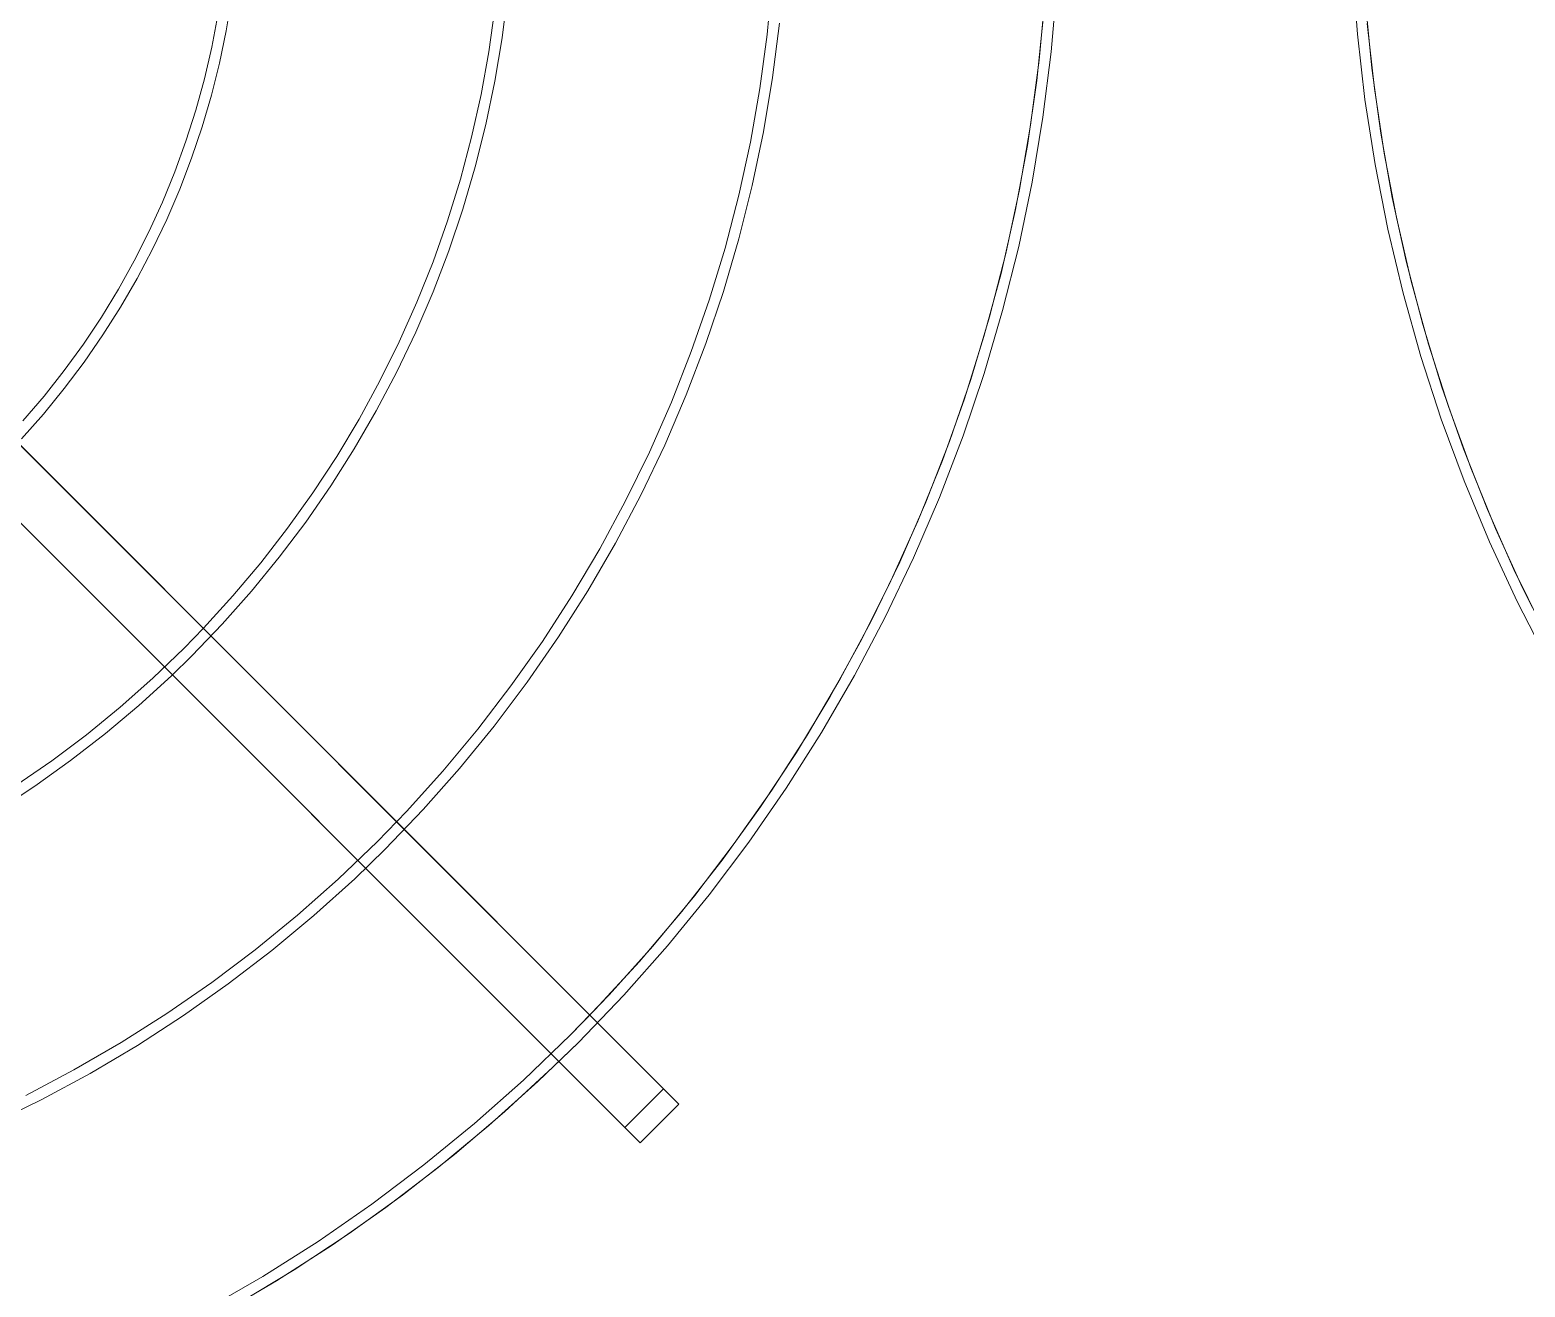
# Model space of a CAD drawing. Header units: millimetres. Extents: x -22227 to 20164, y 15335 to 61747.
# Drawn here: x -6160.9 to -5887.4, y 60989.4 to 61219.3 of the extents above; entities that cross this region are included whole.
import ezdxf

# ---------------------------------------------------------------- set-up
doc = ezdxf.new("R2010")
doc.units = ezdxf.units.MM
doc.layers.add('M-EQPM', color=7, linetype='Continuous', lineweight=5)

# ---------------------------------------------------------------- blocks, each defined once
blk = doc.blocks.new('DanNong_VRV - OD-A-1-1235631-MẶT BẰNG BỐ TRÍ THIẾT BỊ')
at = {"layer": 'M-EQPM'}
for p, q in [((-214.1, -33.1), (-403.61, 156.4)), ((-403.61, 156.4), (-211.28, -35.93)), ((-218.35, -43), (-410.68, 149.33)), ((-410.68, 149.33), (-221.18, -40.17)), ((-214.1, -33.1), (-221.18, -40.17)), ((-214.1, -33.1), (-221.18, -40.17)), ((-211.28, -35.93), (-214.1, -33.1)), ((-218.35, -43), (-211.28, -35.93)), ((-211.28, -35.93), (-218.35, -43)), ((-221.18, -40.17), (-218.35, -43))]:
    blk.add_line(p, q, dxfattribs=at)
at = {"layer": 'M-EQPM', "flags": 128}
for points in [[(-229.66, -24.62), (-221.32, -15.94), (-213.33, -6.93), (-205.71, 2.39), (-198.47, 12.01), (-191.62, 21.91), (-185.17, 32.08), (-179.13, 42.49), (-173.51, 53.14), (-168.33, 64), (-163.58, 75.07), (-159.28, 86.31), (-155.43, 97.72), (-152.04, 109.27), (-149.11, 120.95), (-146.66, 132.74), (-144.68, 144.61), (-143.17, 156.56), (-142.14, 168.55)], [(-229.66, -24.62), (-221.32, -15.94), (-213.33, -6.93), (-205.71, 2.39), (-198.47, 12.01), (-191.62, 21.91), (-185.17, 32.08), (-179.13, 42.49), (-173.51, 53.14), (-168.33, 64), (-163.58, 75.07), (-159.28, 86.31), (-155.43, 97.72), (-152.04, 109.27), (-149.11, 120.95), (-146.66, 132.74), (-144.68, 144.61), (-143.17, 156.56), (-142.14, 168.55)], [(-144.55, 163.19), (-145.79, 151.3), (-147.5, 139.46), (-149.69, 127.71), (-152.34, 116.04), (-155.46, 104.5), (-159.04, 93.09), (-163.07, 81.83), (-167.55, 70.74), (-172.47, 59.84), (-177.82, 49.14), (-183.59, 38.67), (-189.78, 28.43), (-196.37, 18.46), (-203.35, 8.75), (-210.72, -0.67), (-218.46, -9.79), (-226.56, -18.59), (-231.08, -23.2)], [(-144.55, 163.19), (-145.79, 151.3), (-147.5, 139.46), (-149.69, 127.71), (-152.34, 116.04), (-155.46, 104.5), (-159.04, 93.09), (-163.07, 81.83), (-167.55, 70.74), (-172.47, 59.84), (-177.82, 49.14), (-183.59, 38.67), (-189.78, 28.43), (-196.37, 18.46), (-203.35, 8.75), (-210.72, -0.67), (-218.46, -9.79), (-226.56, -18.59), (-231.08, -23.2)], [(-291.95, -72.42), (-281.64, -66.19), (-271.6, -59.55), (-261.83, -52.52), (-252.34, -45.1), (-243.17, -37.31), (-234.31, -29.16), (-229.66, -24.62)], [(-291.95, -72.42), (-281.64, -66.19), (-271.6, -59.55), (-261.83, -52.52), (-252.34, -45.1), (-243.17, -37.31), (-234.31, -29.16), (-229.66, -24.62)], [(-231.08, -23.2), (-239.7, -31.49), (-248.65, -39.42), (-257.91, -46.99), (-267.46, -54.19), (-277.29, -60.99), (-287.39, -67.4), (-297.74, -73.4)], [(-231.08, -23.2), (-239.7, -31.49), (-248.65, -39.42), (-257.91, -46.99), (-267.46, -54.19), (-277.29, -60.99), (-287.39, -67.4), (-297.74, -73.4)], [(-88.05, 171.8), (-87.15, 159.79), (-85.78, 147.83), (-83.92, 135.93), (-81.6, 124.12), (-78.8, 112.41), (-75.53, 100.82), (-71.81, 89.38), (-67.63, 78.09), (-63, 66.97), (-57.93, 56.05), (-52.43, 45.34)], [(-88.05, 171.8), (-87.15, 159.79), (-85.78, 147.83), (-83.92, 135.93), (-81.6, 124.12), (-78.8, 112.41), (-75.53, 100.82), (-71.81, 89.38), (-67.63, 78.09), (-63, 66.97), (-57.93, 56.05), (-52.43, 45.34)], [(-88.05, 171.8), (-87.15, 159.79), (-85.78, 147.83), (-83.92, 135.93), (-81.6, 124.12), (-78.8, 112.41), (-75.53, 100.82), (-71.81, 89.38), (-67.63, 78.09), (-63, 66.97), (-57.93, 56.05), (-52.43, 45.34)], [(-53.23, 51.16), (-58.5, 61.9), (-63.34, 72.84), (-67.73, 83.96), (-71.68, 95.25), (-75.17, 106.69), (-78.2, 118.26), (-80.76, 129.94), (-82.86, 141.71), (-84.48, 153.56), (-85.63, 165.46)], [(-53.23, 51.16), (-58.5, 61.9), (-63.34, 72.84), (-67.73, 83.96), (-71.68, 95.25), (-75.17, 106.69), (-78.2, 118.26), (-80.76, 129.94), (-82.86, 141.71), (-84.48, 153.56), (-85.63, 165.46)], [(-51.5, 47.86), (-56.91, 58.52), (-61.88, 69.4), (-66.41, 80.47), (-70.49, 91.71), (-74.13, 103.1), (-77.3, 114.63), (-80.01, 126.28), (-82.26, 138.03), (-84.03, 149.85), (-85.33, 161.74)], [(-229.66, -24.62), (-221.32, -15.94), (-213.33, -6.93), (-205.71, 2.39), (-198.47, 12.01), (-191.62, 21.91), (-185.17, 32.08), (-179.13, 42.49), (-173.51, 53.14), (-168.33, 64), (-163.58, 75.07), (-159.28, 86.31), (-155.43, 97.72), (-152.04, 109.27), (-149.11, 120.95), (-146.66, 132.74), (-144.68, 144.61), (-143.17, 156.56), (-142.14, 168.55)], [(-144.26, 166.91), (-145.35, 155.01), (-146.92, 143.15), (-148.96, 131.36), (-151.46, 119.67), (-154.44, 108.09), (-157.87, 96.63), (-161.76, 85.32), (-166.1, 74.18), (-170.88, 63.22), (-176.1, 52.46), (-181.74, 41.91), (-187.8, 31.6), (-194.27, 21.54), (-201.13, 11.75), (-208.38, 2.24), (-216.01, -6.98), (-224, -15.88), (-231.08, -23.2)], [(-265.02, 10.74), (-258.06, 17.98), (-251.4, 25.49), (-245.05, 33.26), (-239.01, 41.28), (-233.29, 49.54), (-227.91, 58.01), (-222.88, 66.7), (-218.2, 75.58), (-213.87, 84.64), (-209.91, 93.86), (-206.32, 103.24), (-203.11, 112.75), (-200.29, 122.39), (-197.85, 132.13), (-195.8, 141.95), (-194.15, 151.86), (-192.89, 161.82)], [(-194.19, 169.64), (-195.14, 159.73), (-196.47, 149.86), (-198.2, 140.05), (-200.33, 130.32), (-202.83, 120.68), (-205.73, 111.15), (-209, 101.75), (-212.64, 92.48), (-216.66, 83.36), (-221.03, 74.42), (-225.76, 65.65), (-230.83, 57.08), (-236.25, 48.72), (-241.99, 40.58), (-248.05, 32.68), (-254.43, 25.03), (-261.11, 17.64), (-266.43, 12.15)], [(-300.37, 46.09), (-294.8, 51.89), (-289.47, 57.91), (-284.38, 64.13), (-279.54, 70.55), (-274.97, 77.16), (-270.66, 83.95), (-266.63, 90.91), (-262.88, 98.02), (-259.41, 105.27), (-256.24, 112.66), (-253.37, 120.17), (-250.8, 127.79), (-248.54, 135.5), (-246.58, 143.3), (-244.94, 151.17), (-243.62, 159.1), (-242.62, 167.08)], [(-244.92, 164.45), (-246.03, 156.57), (-247.46, 148.74), (-249.19, 140.97), (-251.24, 133.28), (-253.59, 125.67), (-256.24, 118.17), (-259.19, 110.78), (-262.43, 103.51), (-265.96, 96.38), (-269.78, 89.39), (-273.87, 82.56), (-278.23, 75.9), (-282.85, 69.42), (-287.73, 63.13), (-292.86, 57.05), (-298.22, 51.17), (-301.79, 47.51)], [(-295.6, 163.28), (-296.72, 157.43), (-298.06, 151.62), (-299.64, 145.88), (-301.45, 140.2), (-303.48, 134.6), (-305.74, 129.08), (-308.21, 123.66), (-310.9, 118.34), (-313.8, 113.13), (-316.91, 108.05), (-320.22, 103.09), (-323.72, 98.27), (-327.41, 93.59), (-331.29, 89.06)], [(-331.54, 85.8), (-327.54, 90.32), (-323.71, 95), (-320.08, 99.82), (-316.64, 104.79), (-313.41, 109.89), (-310.38, 115.11), (-307.56, 120.46), (-304.96, 125.91), (-302.58, 131.46), (-300.42, 137.1), (-298.49, 142.82), (-296.79, 148.62), (-295.32, 154.47), (-294.09, 160.39), (-293.09, 166.34)], [(-301.79, 47.51), (-307.53, 41.99), (-313.48, 36.71), (-319.64, 31.67), (-326, 26.89), (-332.55, 22.36)], [(-335.82, 17.87), (-329.09, 22.27), (-322.55, 26.94), (-316.19, 31.86), (-310.04, 37.04), (-304.1, 42.46), (-300.37, 46.09)], [(-266.43, 12.15), (-273.61, 5.25), (-281.06, -1.35), (-288.77, -7.66), (-296.73, -13.65), (-304.92, -19.32), (-313.33, -24.65), (-321.95, -29.65), (-330.75, -34.29)], [(-336.83, -39.45), (-327.81, -35.04), (-318.98, -30.28), (-310.34, -25.17), (-301.91, -19.71), (-293.71, -13.92), (-285.74, -7.81), (-278.03, -1.38), (-270.58, 5.34), (-265.02, 10.74)], [(-295.24, -74.3), (-284.86, -68.2), (-274.73, -61.69), (-264.87, -54.78), (-255.3, -47.48), (-246.02, -39.81), (-237.06, -31.77), (-229.66, -24.62)], [(-231.08, -23.2), (-239.7, -31.49), (-248.65, -39.42), (-257.91, -46.99), (-267.46, -54.19), (-277.29, -60.99), (-287.39, -67.4), (-297.74, -73.4)]]:
    blk.add_lwpolyline(points, dxfattribs=at)
blk = doc.blocks.new('DanNong_VRV - OD-A-1-V165-MẶT BẰNG BỐ TRÍ THIẾT BỊ')
at = {"layer": 'M-EQPM'}
for p, q in [((-214.1, -33.1), (-403.61, 156.4)), ((-403.61, 156.4), (-211.28, -35.93)), ((-218.35, -43), (-410.68, 149.33)), ((-410.68, 149.33), (-221.18, -40.17)), ((-214.1, -33.1), (-221.18, -40.17)), ((-214.1, -33.1), (-221.18, -40.17)), ((-211.28, -35.93), (-214.1, -33.1)), ((-218.35, -43), (-211.28, -35.93)), ((-211.28, -35.93), (-218.35, -43)), ((-221.18, -40.17), (-218.35, -43))]:
    blk.add_line(p, q, dxfattribs=at)
at = {"layer": 'M-EQPM', "flags": 128}
for points in [[(-229.66, -24.62), (-221.32, -15.94), (-213.33, -6.93), (-205.71, 2.39), (-198.47, 12.01), (-191.62, 21.91), (-185.17, 32.08), (-179.13, 42.49), (-173.51, 53.14), (-168.33, 64), (-163.58, 75.07), (-159.28, 86.31), (-155.43, 97.72), (-152.04, 109.27), (-149.11, 120.95), (-146.66, 132.74), (-144.68, 144.61), (-143.17, 156.56), (-142.14, 168.55)], [(-229.66, -24.62), (-221.32, -15.94), (-213.33, -6.93), (-205.71, 2.39), (-198.47, 12.01), (-191.62, 21.91), (-185.17, 32.08), (-179.13, 42.49), (-173.51, 53.14), (-168.33, 64), (-163.58, 75.07), (-159.28, 86.31), (-155.43, 97.72), (-152.04, 109.27), (-149.11, 120.95), (-146.66, 132.74), (-144.68, 144.61), (-143.17, 156.56), (-142.14, 168.55)], [(-144.55, 163.19), (-145.79, 151.3), (-147.5, 139.46), (-149.69, 127.71), (-152.34, 116.04), (-155.46, 104.5), (-159.04, 93.09), (-163.07, 81.83), (-167.55, 70.74), (-172.47, 59.84), (-177.82, 49.14), (-183.59, 38.67), (-189.78, 28.43), (-196.37, 18.46), (-203.35, 8.75), (-210.72, -0.67), (-218.46, -9.79), (-226.56, -18.59), (-231.08, -23.2)], [(-144.55, 163.19), (-145.79, 151.3), (-147.5, 139.46), (-149.69, 127.71), (-152.34, 116.04), (-155.46, 104.5), (-159.04, 93.09), (-163.07, 81.83), (-167.55, 70.74), (-172.47, 59.84), (-177.82, 49.14), (-183.59, 38.67), (-189.78, 28.43), (-196.37, 18.46), (-203.35, 8.75), (-210.72, -0.67), (-218.46, -9.79), (-226.56, -18.59), (-231.08, -23.2)], [(-291.95, -72.42), (-281.64, -66.19), (-271.6, -59.55), (-261.83, -52.52), (-252.34, -45.1), (-243.17, -37.31), (-234.31, -29.16), (-229.66, -24.62)], [(-291.95, -72.42), (-281.64, -66.19), (-271.6, -59.55), (-261.83, -52.52), (-252.34, -45.1), (-243.17, -37.31), (-234.31, -29.16), (-229.66, -24.62)], [(-231.08, -23.2), (-239.7, -31.49), (-248.65, -39.42), (-257.91, -46.99), (-267.46, -54.19), (-277.29, -60.99), (-287.39, -67.4), (-297.74, -73.4)], [(-231.08, -23.2), (-239.7, -31.49), (-248.65, -39.42), (-257.91, -46.99), (-267.46, -54.19), (-277.29, -60.99), (-287.39, -67.4), (-297.74, -73.4)], [(-88.05, 171.8), (-87.15, 159.79), (-85.78, 147.83), (-83.92, 135.93), (-81.6, 124.12), (-78.8, 112.41), (-75.53, 100.82), (-71.81, 89.38), (-67.63, 78.09), (-63, 66.97), (-57.93, 56.05), (-52.43, 45.34)], [(-88.05, 171.8), (-87.15, 159.79), (-85.78, 147.83), (-83.92, 135.93), (-81.6, 124.12), (-78.8, 112.41), (-75.53, 100.82), (-71.81, 89.38), (-67.63, 78.09), (-63, 66.97), (-57.93, 56.05), (-52.43, 45.34)], [(-88.05, 171.8), (-87.15, 159.79), (-85.78, 147.83), (-83.92, 135.93), (-81.6, 124.12), (-78.8, 112.41), (-75.53, 100.82), (-71.81, 89.38), (-67.63, 78.09), (-63, 66.97), (-57.93, 56.05), (-52.43, 45.34)], [(-53.23, 51.16), (-58.5, 61.9), (-63.34, 72.84), (-67.73, 83.96), (-71.68, 95.25), (-75.17, 106.69), (-78.2, 118.26), (-80.76, 129.94), (-82.86, 141.71), (-84.48, 153.56), (-85.63, 165.46)], [(-53.23, 51.16), (-58.5, 61.9), (-63.34, 72.84), (-67.73, 83.96), (-71.68, 95.25), (-75.17, 106.69), (-78.2, 118.26), (-80.76, 129.94), (-82.86, 141.71), (-84.48, 153.56), (-85.63, 165.46)], [(-51.5, 47.86), (-56.91, 58.52), (-61.88, 69.4), (-66.41, 80.47), (-70.49, 91.71), (-74.13, 103.1), (-77.3, 114.63), (-80.01, 126.28), (-82.26, 138.03), (-84.03, 149.85), (-85.33, 161.74)], [(-229.66, -24.62), (-221.32, -15.94), (-213.33, -6.93), (-205.71, 2.39), (-198.47, 12.01), (-191.62, 21.91), (-185.17, 32.08), (-179.13, 42.49), (-173.51, 53.14), (-168.33, 64), (-163.58, 75.07), (-159.28, 86.31), (-155.43, 97.72), (-152.04, 109.27), (-149.11, 120.95), (-146.66, 132.74), (-144.68, 144.61), (-143.17, 156.56), (-142.14, 168.55)], [(-144.26, 166.91), (-145.35, 155.01), (-146.92, 143.15), (-148.96, 131.36), (-151.46, 119.67), (-154.44, 108.09), (-157.87, 96.63), (-161.76, 85.32), (-166.1, 74.18), (-170.88, 63.22), (-176.1, 52.46), (-181.74, 41.91), (-187.8, 31.6), (-194.27, 21.54), (-201.13, 11.75), (-208.38, 2.24), (-216.01, -6.98), (-224, -15.88), (-231.08, -23.2)], [(-265.02, 10.74), (-258.06, 17.98), (-251.4, 25.49), (-245.05, 33.26), (-239.01, 41.28), (-233.29, 49.54), (-227.91, 58.01), (-222.88, 66.7), (-218.2, 75.58), (-213.87, 84.64), (-209.91, 93.86), (-206.32, 103.24), (-203.11, 112.75), (-200.29, 122.39), (-197.85, 132.13), (-195.8, 141.95), (-194.15, 151.86), (-192.89, 161.82)], [(-194.19, 169.64), (-195.14, 159.73), (-196.47, 149.86), (-198.2, 140.05), (-200.33, 130.32), (-202.83, 120.68), (-205.73, 111.15), (-209, 101.75), (-212.64, 92.48), (-216.66, 83.36), (-221.03, 74.42), (-225.76, 65.65), (-230.83, 57.08), (-236.25, 48.72), (-241.99, 40.58), (-248.05, 32.68), (-254.43, 25.03), (-261.11, 17.64), (-266.43, 12.15)], [(-300.37, 46.09), (-294.8, 51.89), (-289.47, 57.91), (-284.38, 64.13), (-279.54, 70.55), (-274.97, 77.16), (-270.66, 83.95), (-266.63, 90.91), (-262.88, 98.02), (-259.41, 105.27), (-256.24, 112.66), (-253.37, 120.17), (-250.8, 127.79), (-248.54, 135.5), (-246.58, 143.3), (-244.94, 151.17), (-243.62, 159.1), (-242.62, 167.08)], [(-244.92, 164.45), (-246.03, 156.57), (-247.46, 148.74), (-249.19, 140.97), (-251.24, 133.28), (-253.59, 125.67), (-256.24, 118.17), (-259.19, 110.78), (-262.43, 103.51), (-265.96, 96.38), (-269.78, 89.39), (-273.87, 82.56), (-278.23, 75.9), (-282.85, 69.42), (-287.73, 63.13), (-292.86, 57.05), (-298.22, 51.17), (-301.79, 47.51)], [(-295.6, 163.28), (-296.72, 157.43), (-298.06, 151.62), (-299.64, 145.88), (-301.45, 140.2), (-303.48, 134.6), (-305.74, 129.08), (-308.21, 123.66), (-310.9, 118.34), (-313.8, 113.13), (-316.91, 108.05), (-320.22, 103.09), (-323.72, 98.27), (-327.41, 93.59), (-331.29, 89.06)], [(-331.54, 85.8), (-327.54, 90.32), (-323.71, 95), (-320.08, 99.82), (-316.64, 104.79), (-313.41, 109.89), (-310.38, 115.11), (-307.56, 120.46), (-304.96, 125.91), (-302.58, 131.46), (-300.42, 137.1), (-298.49, 142.82), (-296.79, 148.62), (-295.32, 154.47), (-294.09, 160.39), (-293.09, 166.34)], [(-301.79, 47.51), (-307.53, 41.99), (-313.48, 36.71), (-319.64, 31.67), (-326, 26.89), (-332.55, 22.36)], [(-335.82, 17.87), (-329.09, 22.27), (-322.55, 26.94), (-316.19, 31.86), (-310.04, 37.04), (-304.1, 42.46), (-300.37, 46.09)], [(-266.43, 12.15), (-273.61, 5.25), (-281.06, -1.35), (-288.77, -7.66), (-296.73, -13.65), (-304.92, -19.32), (-313.33, -24.65), (-321.95, -29.65), (-330.75, -34.29)], [(-336.83, -39.45), (-327.81, -35.04), (-318.98, -30.28), (-310.34, -25.17), (-301.91, -19.71), (-293.71, -13.92), (-285.74, -7.81), (-278.03, -1.38), (-270.58, 5.34), (-265.02, 10.74)], [(-295.24, -74.3), (-284.86, -68.2), (-274.73, -61.69), (-264.87, -54.78), (-255.3, -47.48), (-246.02, -39.81), (-237.06, -31.77), (-229.66, -24.62)], [(-231.08, -23.2), (-239.7, -31.49), (-248.65, -39.42), (-257.91, -46.99), (-267.46, -54.19), (-277.29, -60.99), (-287.39, -67.4), (-297.74, -73.4)]]:
    blk.add_lwpolyline(points, dxfattribs=at)
blk = doc.blocks.new('DanNong_VRV - OD-A-1-V174-MẶT BẰNG BỐ TRÍ THIẾT BỊ')
at = {"layer": 'M-EQPM'}
for p, q in [((-214.1, -33.1), (-403.61, 156.4)), ((-403.61, 156.4), (-211.28, -35.93)), ((-214.1, -33.1), (-403.61, 156.4)), ((-403.61, 156.4), (-211.28, -35.93)), ((-218.35, -43), (-410.68, 149.33)), ((-410.68, 149.33), (-221.18, -40.17)), ((-218.35, -43), (-410.68, 149.33)), ((-410.68, 149.33), (-221.18, -40.17)), ((-214.1, -33.1), (-221.18, -40.17)), ((-214.1, -33.1), (-221.18, -40.17)), ((-214.1, -33.1), (-221.18, -40.17)), ((-214.1, -33.1), (-221.18, -40.17)), ((-211.28, -35.93), (-214.1, -33.1)), ((-211.28, -35.93), (-214.1, -33.1)), ((-218.35, -43), (-211.28, -35.93)), ((-211.28, -35.93), (-218.35, -43)), ((-218.35, -43), (-211.28, -35.93)), ((-211.28, -35.93), (-218.35, -43)), ((-221.18, -40.17), (-218.35, -43)), ((-221.18, -40.17), (-218.35, -43))]:
    blk.add_line(p, q, dxfattribs=at)
at = {"layer": 'M-EQPM', "flags": 128}
for points in [[(-229.66, -24.62), (-221.32, -15.94), (-213.33, -6.93), (-205.71, 2.39), (-198.47, 12.01), (-191.62, 21.91), (-185.17, 32.08), (-179.13, 42.49), (-173.51, 53.14), (-168.33, 64), (-163.58, 75.07), (-159.28, 86.31), (-155.43, 97.72), (-152.04, 109.27), (-149.11, 120.95), (-146.66, 132.74), (-144.68, 144.61), (-143.17, 156.56), (-142.14, 168.55)], [(-229.66, -24.62), (-221.32, -15.94), (-213.33, -6.93), (-205.71, 2.39), (-198.47, 12.01), (-191.62, 21.91), (-185.17, 32.08), (-179.13, 42.49), (-173.51, 53.14), (-168.33, 64), (-163.58, 75.07), (-159.28, 86.31), (-155.43, 97.72), (-152.04, 109.27), (-149.11, 120.95), (-146.66, 132.74), (-144.68, 144.61), (-143.17, 156.56), (-142.14, 168.55)], [(-229.66, -24.62), (-221.32, -15.94), (-213.33, -6.93), (-205.71, 2.39), (-198.47, 12.01), (-191.62, 21.91), (-185.17, 32.08), (-179.13, 42.49), (-173.51, 53.14), (-168.33, 64), (-163.58, 75.07), (-159.28, 86.31), (-155.43, 97.72), (-152.04, 109.27), (-149.11, 120.95), (-146.66, 132.74), (-144.68, 144.61), (-143.17, 156.56), (-142.14, 168.55)], [(-229.66, -24.62), (-221.32, -15.94), (-213.33, -6.93), (-205.71, 2.39), (-198.47, 12.01), (-191.62, 21.91), (-185.17, 32.08), (-179.13, 42.49), (-173.51, 53.14), (-168.33, 64), (-163.58, 75.07), (-159.28, 86.31), (-155.43, 97.72), (-152.04, 109.27), (-149.11, 120.95), (-146.66, 132.74), (-144.68, 144.61), (-143.17, 156.56), (-142.14, 168.55)], [(-144.55, 163.19), (-145.79, 151.3), (-147.5, 139.46), (-149.69, 127.71), (-152.34, 116.04), (-155.46, 104.5), (-159.04, 93.09), (-163.07, 81.83), (-167.55, 70.74), (-172.47, 59.84), (-177.82, 49.14), (-183.59, 38.67), (-189.78, 28.43), (-196.37, 18.46), (-203.35, 8.75), (-210.72, -0.67), (-218.46, -9.79), (-226.56, -18.59), (-231.08, -23.2)], [(-144.55, 163.19), (-145.79, 151.3), (-147.5, 139.46), (-149.69, 127.71), (-152.34, 116.04), (-155.46, 104.5), (-159.04, 93.09), (-163.07, 81.83), (-167.55, 70.74), (-172.47, 59.84), (-177.82, 49.14), (-183.59, 38.67), (-189.78, 28.43), (-196.37, 18.46), (-203.35, 8.75), (-210.72, -0.67), (-218.46, -9.79), (-226.56, -18.59), (-231.08, -23.2)], [(-144.55, 163.19), (-145.79, 151.3), (-147.5, 139.46), (-149.69, 127.71), (-152.34, 116.04), (-155.46, 104.5), (-159.04, 93.09), (-163.07, 81.83), (-167.55, 70.74), (-172.47, 59.84), (-177.82, 49.14), (-183.59, 38.67), (-189.78, 28.43), (-196.37, 18.46), (-203.35, 8.75), (-210.72, -0.67), (-218.46, -9.79), (-226.56, -18.59), (-231.08, -23.2)], [(-144.55, 163.19), (-145.79, 151.3), (-147.5, 139.46), (-149.69, 127.71), (-152.34, 116.04), (-155.46, 104.5), (-159.04, 93.09), (-163.07, 81.83), (-167.55, 70.74), (-172.47, 59.84), (-177.82, 49.14), (-183.59, 38.67), (-189.78, 28.43), (-196.37, 18.46), (-203.35, 8.75), (-210.72, -0.67), (-218.46, -9.79), (-226.56, -18.59), (-231.08, -23.2)], [(-291.95, -72.42), (-281.64, -66.19), (-271.6, -59.55), (-261.83, -52.52), (-252.34, -45.1), (-243.17, -37.31), (-234.31, -29.16), (-229.66, -24.62)], [(-291.95, -72.42), (-281.64, -66.19), (-271.6, -59.55), (-261.83, -52.52), (-252.34, -45.1), (-243.17, -37.31), (-234.31, -29.16), (-229.66, -24.62)], [(-291.95, -72.42), (-281.64, -66.19), (-271.6, -59.55), (-261.83, -52.52), (-252.34, -45.1), (-243.17, -37.31), (-234.31, -29.16), (-229.66, -24.62)], [(-291.95, -72.42), (-281.64, -66.19), (-271.6, -59.55), (-261.83, -52.52), (-252.34, -45.1), (-243.17, -37.31), (-234.31, -29.16), (-229.66, -24.62)], [(-231.08, -23.2), (-239.7, -31.49), (-248.65, -39.42), (-257.91, -46.99), (-267.46, -54.19), (-277.29, -60.99), (-287.39, -67.4), (-297.74, -73.4)], [(-231.08, -23.2), (-239.7, -31.49), (-248.65, -39.42), (-257.91, -46.99), (-267.46, -54.19), (-277.29, -60.99), (-287.39, -67.4), (-297.74, -73.4)], [(-231.08, -23.2), (-239.7, -31.49), (-248.65, -39.42), (-257.91, -46.99), (-267.46, -54.19), (-277.29, -60.99), (-287.39, -67.4), (-297.74, -73.4)], [(-231.08, -23.2), (-239.7, -31.49), (-248.65, -39.42), (-257.91, -46.99), (-267.46, -54.19), (-277.29, -60.99), (-287.39, -67.4), (-297.74, -73.4)], [(-88.05, 171.8), (-87.15, 159.79), (-85.78, 147.83), (-83.92, 135.93), (-81.6, 124.12), (-78.8, 112.41), (-75.53, 100.82), (-71.81, 89.38), (-67.63, 78.09), (-63, 66.97), (-57.93, 56.05), (-52.43, 45.34)], [(-88.05, 171.8), (-87.15, 159.79), (-85.78, 147.83), (-83.92, 135.93), (-81.6, 124.12), (-78.8, 112.41), (-75.53, 100.82), (-71.81, 89.38), (-67.63, 78.09), (-63, 66.97), (-57.93, 56.05), (-52.43, 45.34)], [(-88.05, 171.8), (-87.15, 159.79), (-85.78, 147.83), (-83.92, 135.93), (-81.6, 124.12), (-78.8, 112.41), (-75.53, 100.82), (-71.81, 89.38), (-67.63, 78.09), (-63, 66.97), (-57.93, 56.05), (-52.43, 45.34)], [(-88.05, 171.8), (-87.15, 159.79), (-85.78, 147.83), (-83.92, 135.93), (-81.6, 124.12), (-78.8, 112.41), (-75.53, 100.82), (-71.81, 89.38), (-67.63, 78.09), (-63, 66.97), (-57.93, 56.05), (-52.43, 45.34)], [(-88.05, 171.8), (-87.15, 159.79), (-85.78, 147.83), (-83.92, 135.93), (-81.6, 124.12), (-78.8, 112.41), (-75.53, 100.82), (-71.81, 89.38), (-67.63, 78.09), (-63, 66.97), (-57.93, 56.05), (-52.43, 45.34)], [(-88.05, 171.8), (-87.15, 159.79), (-85.78, 147.83), (-83.92, 135.93), (-81.6, 124.12), (-78.8, 112.41), (-75.53, 100.82), (-71.81, 89.38), (-67.63, 78.09), (-63, 66.97), (-57.93, 56.05), (-52.43, 45.34)], [(-53.23, 51.16), (-58.5, 61.9), (-63.34, 72.84), (-67.73, 83.96), (-71.68, 95.25), (-75.17, 106.69), (-78.2, 118.26), (-80.76, 129.94), (-82.86, 141.71), (-84.48, 153.56), (-85.63, 165.46)], [(-53.23, 51.16), (-58.5, 61.9), (-63.34, 72.84), (-67.73, 83.96), (-71.68, 95.25), (-75.17, 106.69), (-78.2, 118.26), (-80.76, 129.94), (-82.86, 141.71), (-84.48, 153.56), (-85.63, 165.46)], [(-53.23, 51.16), (-58.5, 61.9), (-63.34, 72.84), (-67.73, 83.96), (-71.68, 95.25), (-75.17, 106.69), (-78.2, 118.26), (-80.76, 129.94), (-82.86, 141.71), (-84.48, 153.56), (-85.63, 165.46)], [(-53.23, 51.16), (-58.5, 61.9), (-63.34, 72.84), (-67.73, 83.96), (-71.68, 95.25), (-75.17, 106.69), (-78.2, 118.26), (-80.76, 129.94), (-82.86, 141.71), (-84.48, 153.56), (-85.63, 165.46)], [(-51.5, 47.86), (-56.91, 58.52), (-61.88, 69.4), (-66.41, 80.47), (-70.49, 91.71), (-74.13, 103.1), (-77.3, 114.63), (-80.01, 126.28), (-82.26, 138.03), (-84.03, 149.85), (-85.33, 161.74)], [(-51.5, 47.86), (-56.91, 58.52), (-61.88, 69.4), (-66.41, 80.47), (-70.49, 91.71), (-74.13, 103.1), (-77.3, 114.63), (-80.01, 126.28), (-82.26, 138.03), (-84.03, 149.85), (-85.33, 161.74)], [(-229.66, -24.62), (-221.32, -15.94), (-213.33, -6.93), (-205.71, 2.39), (-198.47, 12.01), (-191.62, 21.91), (-185.17, 32.08), (-179.13, 42.49), (-173.51, 53.14), (-168.33, 64), (-163.58, 75.07), (-159.28, 86.31), (-155.43, 97.72), (-152.04, 109.27), (-149.11, 120.95), (-146.66, 132.74), (-144.68, 144.61), (-143.17, 156.56), (-142.14, 168.55)], [(-229.66, -24.62), (-221.32, -15.94), (-213.33, -6.93), (-205.71, 2.39), (-198.47, 12.01), (-191.62, 21.91), (-185.17, 32.08), (-179.13, 42.49), (-173.51, 53.14), (-168.33, 64), (-163.58, 75.07), (-159.28, 86.31), (-155.43, 97.72), (-152.04, 109.27), (-149.11, 120.95), (-146.66, 132.74), (-144.68, 144.61), (-143.17, 156.56), (-142.14, 168.55)], [(-144.26, 166.91), (-145.35, 155.01), (-146.92, 143.15), (-148.96, 131.36), (-151.46, 119.67), (-154.44, 108.09), (-157.87, 96.63), (-161.76, 85.32), (-166.1, 74.18), (-170.88, 63.22), (-176.1, 52.46), (-181.74, 41.91), (-187.8, 31.6), (-194.27, 21.54), (-201.13, 11.75), (-208.38, 2.24), (-216.01, -6.98), (-224, -15.88), (-231.08, -23.2)], [(-144.26, 166.91), (-145.35, 155.01), (-146.92, 143.15), (-148.96, 131.36), (-151.46, 119.67), (-154.44, 108.09), (-157.87, 96.63), (-161.76, 85.32), (-166.1, 74.18), (-170.88, 63.22), (-176.1, 52.46), (-181.74, 41.91), (-187.8, 31.6), (-194.27, 21.54), (-201.13, 11.75), (-208.38, 2.24), (-216.01, -6.98), (-224, -15.88), (-231.08, -23.2)], [(-265.02, 10.74), (-258.06, 17.98), (-251.4, 25.49), (-245.05, 33.26), (-239.01, 41.28), (-233.29, 49.54), (-227.91, 58.01), (-222.88, 66.7), (-218.2, 75.58), (-213.87, 84.64), (-209.91, 93.86), (-206.32, 103.24), (-203.11, 112.75), (-200.29, 122.39), (-197.85, 132.13), (-195.8, 141.95), (-194.15, 151.86), (-192.89, 161.82)], [(-265.02, 10.74), (-258.06, 17.98), (-251.4, 25.49), (-245.05, 33.26), (-239.01, 41.28), (-233.29, 49.54), (-227.91, 58.01), (-222.88, 66.7), (-218.2, 75.58), (-213.87, 84.64), (-209.91, 93.86), (-206.32, 103.24), (-203.11, 112.75), (-200.29, 122.39), (-197.85, 132.13), (-195.8, 141.95), (-194.15, 151.86), (-192.89, 161.82)], [(-194.19, 169.64), (-195.14, 159.73), (-196.47, 149.86), (-198.2, 140.05), (-200.33, 130.32), (-202.83, 120.68), (-205.73, 111.15), (-209, 101.75), (-212.64, 92.48), (-216.66, 83.36), (-221.03, 74.42), (-225.76, 65.65), (-230.83, 57.08), (-236.25, 48.72), (-241.99, 40.58), (-248.05, 32.68), (-254.43, 25.03), (-261.11, 17.64), (-266.43, 12.15)], [(-194.19, 169.64), (-195.14, 159.73), (-196.47, 149.86), (-198.2, 140.05), (-200.33, 130.32), (-202.83, 120.68), (-205.73, 111.15), (-209, 101.75), (-212.64, 92.48), (-216.66, 83.36), (-221.03, 74.42), (-225.76, 65.65), (-230.83, 57.08), (-236.25, 48.72), (-241.99, 40.58), (-248.05, 32.68), (-254.43, 25.03), (-261.11, 17.64), (-266.43, 12.15)], [(-300.37, 46.09), (-294.8, 51.89), (-289.47, 57.91), (-284.38, 64.13), (-279.54, 70.55), (-274.97, 77.16), (-270.66, 83.95), (-266.63, 90.91), (-262.88, 98.02), (-259.41, 105.27), (-256.24, 112.66), (-253.37, 120.17), (-250.8, 127.79), (-248.54, 135.5), (-246.58, 143.3), (-244.94, 151.17), (-243.62, 159.1), (-242.62, 167.08)], [(-300.37, 46.09), (-294.8, 51.89), (-289.47, 57.91), (-284.38, 64.13), (-279.54, 70.55), (-274.97, 77.16), (-270.66, 83.95), (-266.63, 90.91), (-262.88, 98.02), (-259.41, 105.27), (-256.24, 112.66), (-253.37, 120.17), (-250.8, 127.79), (-248.54, 135.5), (-246.58, 143.3), (-244.94, 151.17), (-243.62, 159.1), (-242.62, 167.08)], [(-244.92, 164.45), (-246.03, 156.57), (-247.46, 148.74), (-249.19, 140.97), (-251.24, 133.28), (-253.59, 125.67), (-256.24, 118.17), (-259.19, 110.78), (-262.43, 103.51), (-265.96, 96.38), (-269.78, 89.39), (-273.87, 82.56), (-278.23, 75.9), (-282.85, 69.42), (-287.73, 63.13), (-292.86, 57.05), (-298.22, 51.17), (-301.79, 47.51)], [(-244.92, 164.45), (-246.03, 156.57), (-247.46, 148.74), (-249.19, 140.97), (-251.24, 133.28), (-253.59, 125.67), (-256.24, 118.17), (-259.19, 110.78), (-262.43, 103.51), (-265.96, 96.38), (-269.78, 89.39), (-273.87, 82.56), (-278.23, 75.9), (-282.85, 69.42), (-287.73, 63.13), (-292.86, 57.05), (-298.22, 51.17), (-301.79, 47.51)], [(-295.6, 163.28), (-296.72, 157.43), (-298.06, 151.62), (-299.64, 145.88), (-301.45, 140.2), (-303.48, 134.6), (-305.74, 129.08), (-308.21, 123.66), (-310.9, 118.34), (-313.8, 113.13), (-316.91, 108.05), (-320.22, 103.09), (-323.72, 98.27), (-327.41, 93.59), (-331.29, 89.06)], [(-295.6, 163.28), (-296.72, 157.43), (-298.06, 151.62), (-299.64, 145.88), (-301.45, 140.2), (-303.48, 134.6), (-305.74, 129.08), (-308.21, 123.66), (-310.9, 118.34), (-313.8, 113.13), (-316.91, 108.05), (-320.22, 103.09), (-323.72, 98.27), (-327.41, 93.59), (-331.29, 89.06)], [(-331.54, 85.8), (-327.54, 90.32), (-323.71, 95), (-320.08, 99.82), (-316.64, 104.79), (-313.41, 109.89), (-310.38, 115.11), (-307.56, 120.46), (-304.96, 125.91), (-302.58, 131.46), (-300.42, 137.1), (-298.49, 142.82), (-296.79, 148.62), (-295.32, 154.47), (-294.09, 160.39), (-293.09, 166.34)], [(-331.54, 85.8), (-327.54, 90.32), (-323.71, 95), (-320.08, 99.82), (-316.64, 104.79), (-313.41, 109.89), (-310.38, 115.11), (-307.56, 120.46), (-304.96, 125.91), (-302.58, 131.46), (-300.42, 137.1), (-298.49, 142.82), (-296.79, 148.62), (-295.32, 154.47), (-294.09, 160.39), (-293.09, 166.34)], [(-301.79, 47.51), (-307.53, 41.99), (-313.48, 36.71), (-319.64, 31.67), (-326, 26.89), (-332.55, 22.36)], [(-301.79, 47.51), (-307.53, 41.99), (-313.48, 36.71), (-319.64, 31.67), (-326, 26.89), (-332.55, 22.36)], [(-335.82, 17.87), (-329.09, 22.27), (-322.55, 26.94), (-316.19, 31.86), (-310.04, 37.04), (-304.1, 42.46), (-300.37, 46.09)], [(-335.82, 17.87), (-329.09, 22.27), (-322.55, 26.94), (-316.19, 31.86), (-310.04, 37.04), (-304.1, 42.46), (-300.37, 46.09)], [(-266.43, 12.15), (-273.61, 5.25), (-281.06, -1.35), (-288.77, -7.66), (-296.73, -13.65), (-304.92, -19.32), (-313.33, -24.65), (-321.95, -29.65), (-330.75, -34.29)], [(-266.43, 12.15), (-273.61, 5.25), (-281.06, -1.35), (-288.77, -7.66), (-296.73, -13.65), (-304.92, -19.32), (-313.33, -24.65), (-321.95, -29.65), (-330.75, -34.29)], [(-336.83, -39.45), (-327.81, -35.04), (-318.98, -30.28), (-310.34, -25.17), (-301.91, -19.71), (-293.71, -13.92), (-285.74, -7.81), (-278.03, -1.38), (-270.58, 5.34), (-265.02, 10.74)], [(-336.83, -39.45), (-327.81, -35.04), (-318.98, -30.28), (-310.34, -25.17), (-301.91, -19.71), (-293.71, -13.92), (-285.74, -7.81), (-278.03, -1.38), (-270.58, 5.34), (-265.02, 10.74)], [(-295.24, -74.3), (-284.86, -68.2), (-274.73, -61.69), (-264.87, -54.78), (-255.3, -47.48), (-246.02, -39.81), (-237.06, -31.77), (-229.66, -24.62)], [(-295.24, -74.3), (-284.86, -68.2), (-274.73, -61.69), (-264.87, -54.78), (-255.3, -47.48), (-246.02, -39.81), (-237.06, -31.77), (-229.66, -24.62)], [(-231.08, -23.2), (-239.7, -31.49), (-248.65, -39.42), (-257.91, -46.99), (-267.46, -54.19), (-277.29, -60.99), (-287.39, -67.4), (-297.74, -73.4)], [(-231.08, -23.2), (-239.7, -31.49), (-248.65, -39.42), (-257.91, -46.99), (-267.46, -54.19), (-277.29, -60.99), (-287.39, -67.4), (-297.74, -73.4)]]:
    blk.add_lwpolyline(points, dxfattribs=at)
blk = doc.blocks.new('DanNong_VRV - OD-A-1-V179-MẶT BẰNG BỐ TRÍ THIẾT BỊ')
at = {"layer": 'M-EQPM'}
for p, q in [((-214.1, -33.1), (-403.61, 156.4)), ((-403.61, 156.4), (-211.28, -35.93)), ((-214.1, -33.1), (-403.61, 156.4)), ((-403.61, 156.4), (-211.28, -35.93)), ((-218.35, -43), (-410.68, 149.33)), ((-410.68, 149.33), (-221.18, -40.17)), ((-218.35, -43), (-410.68, 149.33)), ((-410.68, 149.33), (-221.18, -40.17)), ((-214.1, -33.1), (-221.18, -40.17)), ((-214.1, -33.1), (-221.18, -40.17)), ((-214.1, -33.1), (-221.18, -40.17)), ((-214.1, -33.1), (-221.18, -40.17)), ((-211.28, -35.93), (-214.1, -33.1)), ((-211.28, -35.93), (-214.1, -33.1)), ((-218.35, -43), (-211.28, -35.93)), ((-211.28, -35.93), (-218.35, -43)), ((-218.35, -43), (-211.28, -35.93)), ((-211.28, -35.93), (-218.35, -43)), ((-221.18, -40.17), (-218.35, -43)), ((-221.18, -40.17), (-218.35, -43))]:
    blk.add_line(p, q, dxfattribs=at)
at = {"layer": 'M-EQPM', "flags": 128}
for points in [[(-229.66, -24.62), (-221.32, -15.94), (-213.33, -6.93), (-205.71, 2.39), (-198.47, 12.01), (-191.62, 21.91), (-185.17, 32.08), (-179.13, 42.49), (-173.51, 53.14), (-168.33, 64), (-163.58, 75.07), (-159.28, 86.31), (-155.43, 97.72), (-152.04, 109.27), (-149.11, 120.95), (-146.66, 132.74), (-144.68, 144.61), (-143.17, 156.56), (-142.14, 168.55)], [(-229.66, -24.62), (-221.32, -15.94), (-213.33, -6.93), (-205.71, 2.39), (-198.47, 12.01), (-191.62, 21.91), (-185.17, 32.08), (-179.13, 42.49), (-173.51, 53.14), (-168.33, 64), (-163.58, 75.07), (-159.28, 86.31), (-155.43, 97.72), (-152.04, 109.27), (-149.11, 120.95), (-146.66, 132.74), (-144.68, 144.61), (-143.17, 156.56), (-142.14, 168.55)], [(-229.66, -24.62), (-221.32, -15.94), (-213.33, -6.93), (-205.71, 2.39), (-198.47, 12.01), (-191.62, 21.91), (-185.17, 32.08), (-179.13, 42.49), (-173.51, 53.14), (-168.33, 64), (-163.58, 75.07), (-159.28, 86.31), (-155.43, 97.72), (-152.04, 109.27), (-149.11, 120.95), (-146.66, 132.74), (-144.68, 144.61), (-143.17, 156.56), (-142.14, 168.55)], [(-229.66, -24.62), (-221.32, -15.94), (-213.33, -6.93), (-205.71, 2.39), (-198.47, 12.01), (-191.62, 21.91), (-185.17, 32.08), (-179.13, 42.49), (-173.51, 53.14), (-168.33, 64), (-163.58, 75.07), (-159.28, 86.31), (-155.43, 97.72), (-152.04, 109.27), (-149.11, 120.95), (-146.66, 132.74), (-144.68, 144.61), (-143.17, 156.56), (-142.14, 168.55)], [(-144.55, 163.19), (-145.79, 151.3), (-147.5, 139.46), (-149.69, 127.71), (-152.34, 116.04), (-155.46, 104.5), (-159.04, 93.09), (-163.07, 81.83), (-167.55, 70.74), (-172.47, 59.84), (-177.82, 49.14), (-183.59, 38.67), (-189.78, 28.43), (-196.37, 18.46), (-203.35, 8.75), (-210.72, -0.67), (-218.46, -9.79), (-226.56, -18.59), (-231.08, -23.2)], [(-144.55, 163.19), (-145.79, 151.3), (-147.5, 139.46), (-149.69, 127.71), (-152.34, 116.04), (-155.46, 104.5), (-159.04, 93.09), (-163.07, 81.83), (-167.55, 70.74), (-172.47, 59.84), (-177.82, 49.14), (-183.59, 38.67), (-189.78, 28.43), (-196.37, 18.46), (-203.35, 8.75), (-210.72, -0.67), (-218.46, -9.79), (-226.56, -18.59), (-231.08, -23.2)], [(-144.55, 163.19), (-145.79, 151.3), (-147.5, 139.46), (-149.69, 127.71), (-152.34, 116.04), (-155.46, 104.5), (-159.04, 93.09), (-163.07, 81.83), (-167.55, 70.74), (-172.47, 59.84), (-177.82, 49.14), (-183.59, 38.67), (-189.78, 28.43), (-196.37, 18.46), (-203.35, 8.75), (-210.72, -0.67), (-218.46, -9.79), (-226.56, -18.59), (-231.08, -23.2)], [(-144.55, 163.19), (-145.79, 151.3), (-147.5, 139.46), (-149.69, 127.71), (-152.34, 116.04), (-155.46, 104.5), (-159.04, 93.09), (-163.07, 81.83), (-167.55, 70.74), (-172.47, 59.84), (-177.82, 49.14), (-183.59, 38.67), (-189.78, 28.43), (-196.37, 18.46), (-203.35, 8.75), (-210.72, -0.67), (-218.46, -9.79), (-226.56, -18.59), (-231.08, -23.2)], [(-291.95, -72.42), (-281.64, -66.19), (-271.6, -59.55), (-261.83, -52.52), (-252.34, -45.1), (-243.17, -37.31), (-234.31, -29.16), (-229.66, -24.62)], [(-291.95, -72.42), (-281.64, -66.19), (-271.6, -59.55), (-261.83, -52.52), (-252.34, -45.1), (-243.17, -37.31), (-234.31, -29.16), (-229.66, -24.62)], [(-291.95, -72.42), (-281.64, -66.19), (-271.6, -59.55), (-261.83, -52.52), (-252.34, -45.1), (-243.17, -37.31), (-234.31, -29.16), (-229.66, -24.62)], [(-291.95, -72.42), (-281.64, -66.19), (-271.6, -59.55), (-261.83, -52.52), (-252.34, -45.1), (-243.17, -37.31), (-234.31, -29.16), (-229.66, -24.62)], [(-231.08, -23.2), (-239.7, -31.49), (-248.65, -39.42), (-257.91, -46.99), (-267.46, -54.19), (-277.29, -60.99), (-287.39, -67.4), (-297.74, -73.4)], [(-231.08, -23.2), (-239.7, -31.49), (-248.65, -39.42), (-257.91, -46.99), (-267.46, -54.19), (-277.29, -60.99), (-287.39, -67.4), (-297.74, -73.4)], [(-231.08, -23.2), (-239.7, -31.49), (-248.65, -39.42), (-257.91, -46.99), (-267.46, -54.19), (-277.29, -60.99), (-287.39, -67.4), (-297.74, -73.4)], [(-231.08, -23.2), (-239.7, -31.49), (-248.65, -39.42), (-257.91, -46.99), (-267.46, -54.19), (-277.29, -60.99), (-287.39, -67.4), (-297.74, -73.4)], [(-88.05, 171.8), (-87.15, 159.79), (-85.78, 147.83), (-83.92, 135.93), (-81.6, 124.12), (-78.8, 112.41), (-75.53, 100.82), (-71.81, 89.38), (-67.63, 78.09), (-63, 66.97), (-57.93, 56.05), (-52.43, 45.34)], [(-88.05, 171.8), (-87.15, 159.79), (-85.78, 147.83), (-83.92, 135.93), (-81.6, 124.12), (-78.8, 112.41), (-75.53, 100.82), (-71.81, 89.38), (-67.63, 78.09), (-63, 66.97), (-57.93, 56.05), (-52.43, 45.34)], [(-88.05, 171.8), (-87.15, 159.79), (-85.78, 147.83), (-83.92, 135.93), (-81.6, 124.12), (-78.8, 112.41), (-75.53, 100.82), (-71.81, 89.38), (-67.63, 78.09), (-63, 66.97), (-57.93, 56.05), (-52.43, 45.34)], [(-88.05, 171.8), (-87.15, 159.79), (-85.78, 147.83), (-83.92, 135.93), (-81.6, 124.12), (-78.8, 112.41), (-75.53, 100.82), (-71.81, 89.38), (-67.63, 78.09), (-63, 66.97), (-57.93, 56.05), (-52.43, 45.34)], [(-88.05, 171.8), (-87.15, 159.79), (-85.78, 147.83), (-83.92, 135.93), (-81.6, 124.12), (-78.8, 112.41), (-75.53, 100.82), (-71.81, 89.38), (-67.63, 78.09), (-63, 66.97), (-57.93, 56.05), (-52.43, 45.34)], [(-88.05, 171.8), (-87.15, 159.79), (-85.78, 147.83), (-83.92, 135.93), (-81.6, 124.12), (-78.8, 112.41), (-75.53, 100.82), (-71.81, 89.38), (-67.63, 78.09), (-63, 66.97), (-57.93, 56.05), (-52.43, 45.34)], [(-53.23, 51.16), (-58.5, 61.9), (-63.34, 72.84), (-67.73, 83.96), (-71.68, 95.25), (-75.17, 106.69), (-78.2, 118.26), (-80.76, 129.94), (-82.86, 141.71), (-84.48, 153.56), (-85.63, 165.46)], [(-53.23, 51.16), (-58.5, 61.9), (-63.34, 72.84), (-67.73, 83.96), (-71.68, 95.25), (-75.17, 106.69), (-78.2, 118.26), (-80.76, 129.94), (-82.86, 141.71), (-84.48, 153.56), (-85.63, 165.46)], [(-53.23, 51.16), (-58.5, 61.9), (-63.34, 72.84), (-67.73, 83.96), (-71.68, 95.25), (-75.17, 106.69), (-78.2, 118.26), (-80.76, 129.94), (-82.86, 141.71), (-84.48, 153.56), (-85.63, 165.46)], [(-53.23, 51.16), (-58.5, 61.9), (-63.34, 72.84), (-67.73, 83.96), (-71.68, 95.25), (-75.17, 106.69), (-78.2, 118.26), (-80.76, 129.94), (-82.86, 141.71), (-84.48, 153.56), (-85.63, 165.46)], [(-51.5, 47.86), (-56.91, 58.52), (-61.88, 69.4), (-66.41, 80.47), (-70.49, 91.71), (-74.13, 103.1), (-77.3, 114.63), (-80.01, 126.28), (-82.26, 138.03), (-84.03, 149.85), (-85.33, 161.74)], [(-51.5, 47.86), (-56.91, 58.52), (-61.88, 69.4), (-66.41, 80.47), (-70.49, 91.71), (-74.13, 103.1), (-77.3, 114.63), (-80.01, 126.28), (-82.26, 138.03), (-84.03, 149.85), (-85.33, 161.74)], [(-229.66, -24.62), (-221.32, -15.94), (-213.33, -6.93), (-205.71, 2.39), (-198.47, 12.01), (-191.62, 21.91), (-185.17, 32.08), (-179.13, 42.49), (-173.51, 53.14), (-168.33, 64), (-163.58, 75.07), (-159.28, 86.31), (-155.43, 97.72), (-152.04, 109.27), (-149.11, 120.95), (-146.66, 132.74), (-144.68, 144.61), (-143.17, 156.56), (-142.14, 168.55)], [(-229.66, -24.62), (-221.32, -15.94), (-213.33, -6.93), (-205.71, 2.39), (-198.47, 12.01), (-191.62, 21.91), (-185.17, 32.08), (-179.13, 42.49), (-173.51, 53.14), (-168.33, 64), (-163.58, 75.07), (-159.28, 86.31), (-155.43, 97.72), (-152.04, 109.27), (-149.11, 120.95), (-146.66, 132.74), (-144.68, 144.61), (-143.17, 156.56), (-142.14, 168.55)], [(-144.26, 166.91), (-145.35, 155.01), (-146.92, 143.15), (-148.96, 131.36), (-151.46, 119.67), (-154.44, 108.09), (-157.87, 96.63), (-161.76, 85.32), (-166.1, 74.18), (-170.88, 63.22), (-176.1, 52.46), (-181.74, 41.91), (-187.8, 31.6), (-194.27, 21.54), (-201.13, 11.75), (-208.38, 2.24), (-216.01, -6.98), (-224, -15.88), (-231.08, -23.2)], [(-144.26, 166.91), (-145.35, 155.01), (-146.92, 143.15), (-148.96, 131.36), (-151.46, 119.67), (-154.44, 108.09), (-157.87, 96.63), (-161.76, 85.32), (-166.1, 74.18), (-170.88, 63.22), (-176.1, 52.46), (-181.74, 41.91), (-187.8, 31.6), (-194.27, 21.54), (-201.13, 11.75), (-208.38, 2.24), (-216.01, -6.98), (-224, -15.88), (-231.08, -23.2)], [(-265.02, 10.74), (-258.06, 17.98), (-251.4, 25.49), (-245.05, 33.26), (-239.01, 41.28), (-233.29, 49.54), (-227.91, 58.01), (-222.88, 66.7), (-218.2, 75.58), (-213.87, 84.64), (-209.91, 93.86), (-206.32, 103.24), (-203.11, 112.75), (-200.29, 122.39), (-197.85, 132.13), (-195.8, 141.95), (-194.15, 151.86), (-192.89, 161.82)], [(-265.02, 10.74), (-258.06, 17.98), (-251.4, 25.49), (-245.05, 33.26), (-239.01, 41.28), (-233.29, 49.54), (-227.91, 58.01), (-222.88, 66.7), (-218.2, 75.58), (-213.87, 84.64), (-209.91, 93.86), (-206.32, 103.24), (-203.11, 112.75), (-200.29, 122.39), (-197.85, 132.13), (-195.8, 141.95), (-194.15, 151.86), (-192.89, 161.82)], [(-194.19, 169.64), (-195.14, 159.73), (-196.47, 149.86), (-198.2, 140.05), (-200.33, 130.32), (-202.83, 120.68), (-205.73, 111.15), (-209, 101.75), (-212.64, 92.48), (-216.66, 83.36), (-221.03, 74.42), (-225.76, 65.65), (-230.83, 57.08), (-236.25, 48.72), (-241.99, 40.58), (-248.05, 32.68), (-254.43, 25.03), (-261.11, 17.64), (-266.43, 12.15)], [(-194.19, 169.64), (-195.14, 159.73), (-196.47, 149.86), (-198.2, 140.05), (-200.33, 130.32), (-202.83, 120.68), (-205.73, 111.15), (-209, 101.75), (-212.64, 92.48), (-216.66, 83.36), (-221.03, 74.42), (-225.76, 65.65), (-230.83, 57.08), (-236.25, 48.72), (-241.99, 40.58), (-248.05, 32.68), (-254.43, 25.03), (-261.11, 17.64), (-266.43, 12.15)], [(-300.37, 46.09), (-294.8, 51.89), (-289.47, 57.91), (-284.38, 64.13), (-279.54, 70.55), (-274.97, 77.16), (-270.66, 83.95), (-266.63, 90.91), (-262.88, 98.02), (-259.41, 105.27), (-256.24, 112.66), (-253.37, 120.17), (-250.8, 127.79), (-248.54, 135.5), (-246.58, 143.3), (-244.94, 151.17), (-243.62, 159.1), (-242.62, 167.08)], [(-300.37, 46.09), (-294.8, 51.89), (-289.47, 57.91), (-284.38, 64.13), (-279.54, 70.55), (-274.97, 77.16), (-270.66, 83.95), (-266.63, 90.91), (-262.88, 98.02), (-259.41, 105.27), (-256.24, 112.66), (-253.37, 120.17), (-250.8, 127.79), (-248.54, 135.5), (-246.58, 143.3), (-244.94, 151.17), (-243.62, 159.1), (-242.62, 167.08)], [(-244.92, 164.45), (-246.03, 156.57), (-247.46, 148.74), (-249.19, 140.97), (-251.24, 133.28), (-253.59, 125.67), (-256.24, 118.17), (-259.19, 110.78), (-262.43, 103.51), (-265.96, 96.38), (-269.78, 89.39), (-273.87, 82.56), (-278.23, 75.9), (-282.85, 69.42), (-287.73, 63.13), (-292.86, 57.05), (-298.22, 51.17), (-301.79, 47.51)], [(-244.92, 164.45), (-246.03, 156.57), (-247.46, 148.74), (-249.19, 140.97), (-251.24, 133.28), (-253.59, 125.67), (-256.24, 118.17), (-259.19, 110.78), (-262.43, 103.51), (-265.96, 96.38), (-269.78, 89.39), (-273.87, 82.56), (-278.23, 75.9), (-282.85, 69.42), (-287.73, 63.13), (-292.86, 57.05), (-298.22, 51.17), (-301.79, 47.51)], [(-295.6, 163.28), (-296.72, 157.43), (-298.06, 151.62), (-299.64, 145.88), (-301.45, 140.2), (-303.48, 134.6), (-305.74, 129.08), (-308.21, 123.66), (-310.9, 118.34), (-313.8, 113.13), (-316.91, 108.05), (-320.22, 103.09), (-323.72, 98.27), (-327.41, 93.59), (-331.29, 89.06)], [(-295.6, 163.28), (-296.72, 157.43), (-298.06, 151.62), (-299.64, 145.88), (-301.45, 140.2), (-303.48, 134.6), (-305.74, 129.08), (-308.21, 123.66), (-310.9, 118.34), (-313.8, 113.13), (-316.91, 108.05), (-320.22, 103.09), (-323.72, 98.27), (-327.41, 93.59), (-331.29, 89.06)], [(-331.54, 85.8), (-327.54, 90.32), (-323.71, 95), (-320.08, 99.82), (-316.64, 104.79), (-313.41, 109.89), (-310.38, 115.11), (-307.56, 120.46), (-304.96, 125.91), (-302.58, 131.46), (-300.42, 137.1), (-298.49, 142.82), (-296.79, 148.62), (-295.32, 154.47), (-294.09, 160.39), (-293.09, 166.34)], [(-331.54, 85.8), (-327.54, 90.32), (-323.71, 95), (-320.08, 99.82), (-316.64, 104.79), (-313.41, 109.89), (-310.38, 115.11), (-307.56, 120.46), (-304.96, 125.91), (-302.58, 131.46), (-300.42, 137.1), (-298.49, 142.82), (-296.79, 148.62), (-295.32, 154.47), (-294.09, 160.39), (-293.09, 166.34)], [(-301.79, 47.51), (-307.53, 41.99), (-313.48, 36.71), (-319.64, 31.67), (-326, 26.89), (-332.55, 22.36)], [(-301.79, 47.51), (-307.53, 41.99), (-313.48, 36.71), (-319.64, 31.67), (-326, 26.89), (-332.55, 22.36)], [(-335.82, 17.87), (-329.09, 22.27), (-322.55, 26.94), (-316.19, 31.86), (-310.04, 37.04), (-304.1, 42.46), (-300.37, 46.09)], [(-335.82, 17.87), (-329.09, 22.27), (-322.55, 26.94), (-316.19, 31.86), (-310.04, 37.04), (-304.1, 42.46), (-300.37, 46.09)], [(-266.43, 12.15), (-273.61, 5.25), (-281.06, -1.35), (-288.77, -7.66), (-296.73, -13.65), (-304.92, -19.32), (-313.33, -24.65), (-321.95, -29.65), (-330.75, -34.29)], [(-266.43, 12.15), (-273.61, 5.25), (-281.06, -1.35), (-288.77, -7.66), (-296.73, -13.65), (-304.92, -19.32), (-313.33, -24.65), (-321.95, -29.65), (-330.75, -34.29)], [(-336.83, -39.45), (-327.81, -35.04), (-318.98, -30.28), (-310.34, -25.17), (-301.91, -19.71), (-293.71, -13.92), (-285.74, -7.81), (-278.03, -1.38), (-270.58, 5.34), (-265.02, 10.74)], [(-336.83, -39.45), (-327.81, -35.04), (-318.98, -30.28), (-310.34, -25.17), (-301.91, -19.71), (-293.71, -13.92), (-285.74, -7.81), (-278.03, -1.38), (-270.58, 5.34), (-265.02, 10.74)], [(-295.24, -74.3), (-284.86, -68.2), (-274.73, -61.69), (-264.87, -54.78), (-255.3, -47.48), (-246.02, -39.81), (-237.06, -31.77), (-229.66, -24.62)], [(-295.24, -74.3), (-284.86, -68.2), (-274.73, -61.69), (-264.87, -54.78), (-255.3, -47.48), (-246.02, -39.81), (-237.06, -31.77), (-229.66, -24.62)], [(-231.08, -23.2), (-239.7, -31.49), (-248.65, -39.42), (-257.91, -46.99), (-267.46, -54.19), (-277.29, -60.99), (-287.39, -67.4), (-297.74, -73.4)], [(-231.08, -23.2), (-239.7, -31.49), (-248.65, -39.42), (-257.91, -46.99), (-267.46, -54.19), (-277.29, -60.99), (-287.39, -67.4), (-297.74, -73.4)]]:
    blk.add_lwpolyline(points, dxfattribs=at)
blk = doc.blocks.new('AK-SGS-M3-Hrvt_rvt-1-MẶT BẰNG BỐ TRÍ THIẾT BỊ')
at = {"layer": 'M-EQPM', "lineweight": 9}
for name in ['DanNong_VRV - OD-A-1-1235631-MẶT BẰNG BỐ TRÍ THIẾT BỊ', 'DanNong_VRV - OD-A-1-V165-MẶT BẰNG BỐ TRÍ THIẾT BỊ', 'DanNong_VRV - OD-A-1-V174-MẶT BẰNG BỐ TRÍ THIẾT BỊ', 'DanNong_VRV - OD-A-1-V179-MẶT BẰNG BỐ TRÍ THIẾT BỊ']:
    blk.add_blockref(name, (-5830.9, 61058.71), dxfattribs=at)

msp = doc.modelspace()

# ---------------------------------------------------------------- block references
at = {"lineweight": 5}
msp.add_blockref('AK-SGS-M3-Hrvt_rvt-1-MẶT BẰNG BỐ TRÍ THIẾT BỊ', (0, 0), dxfattribs=at)

doc.saveas('drawing.dxf')
